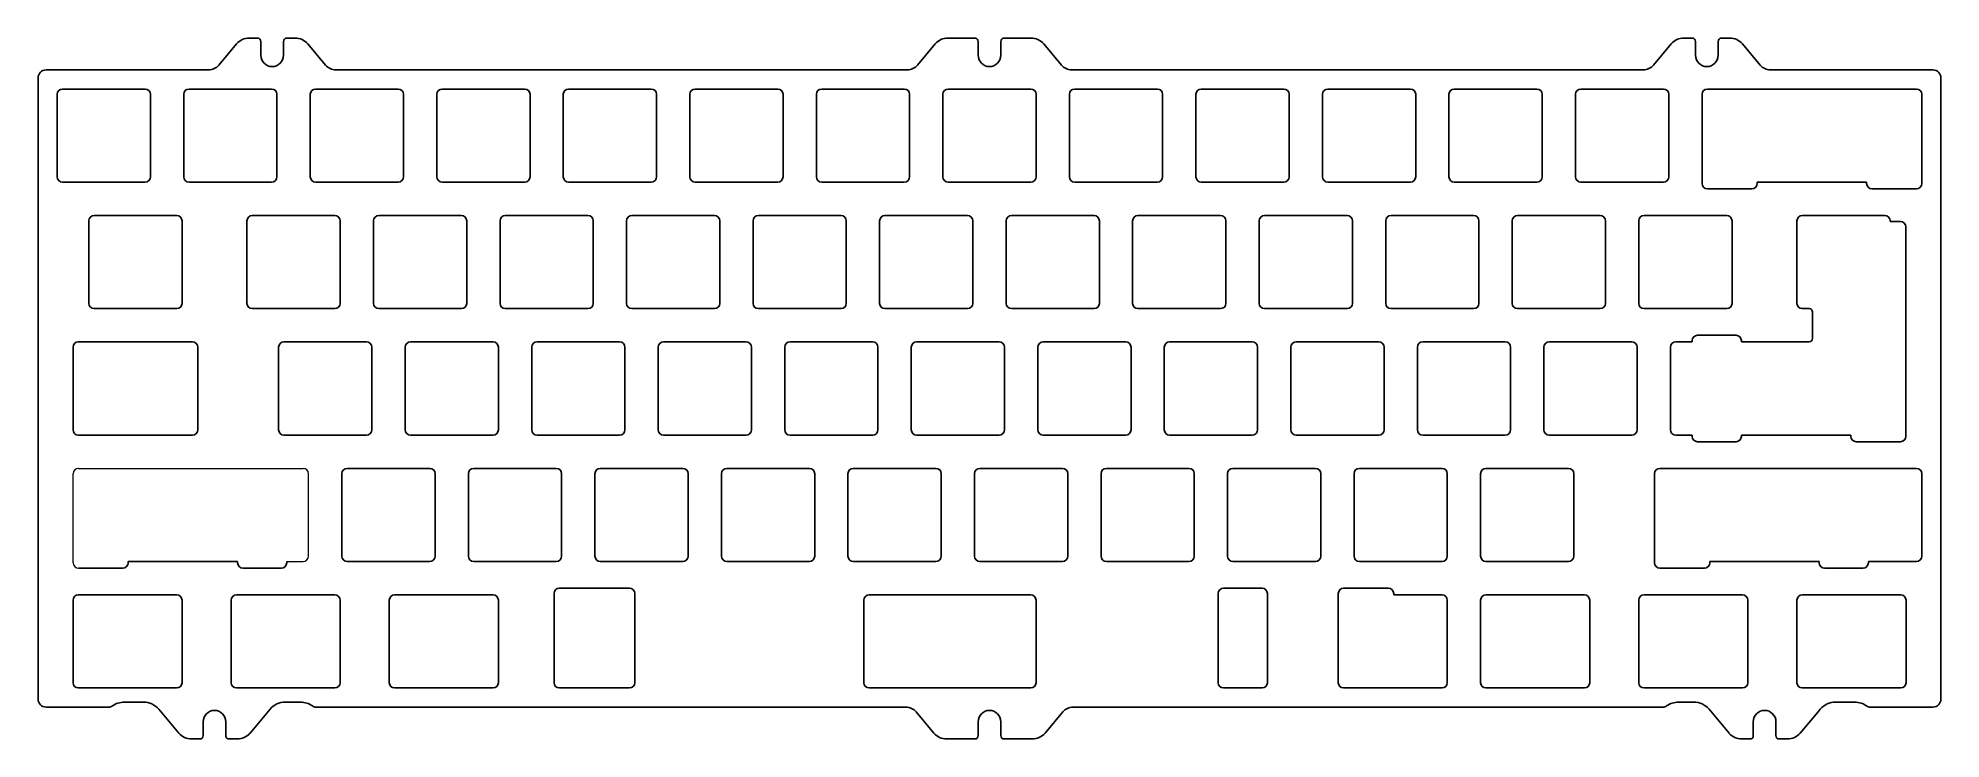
# Model space of a CAD drawing. Header units: millimetres. Extents: x 129 to 416, y 87 to 193.
import ezdxf

# ---------------------------------------------------------------- set-up
doc = ezdxf.new("R2010")
doc.units = ezdxf.units.MM

msp = doc.modelspace()

# ---------------------------------------------------------------- linework, layer by layer
at = {"color": 7, "linetype": 'Continuous', "lineweight": 25}
for p, q in [((159.04, 192.03), (156.36, 188.84)), ((162.7, 190.32), (162.7, 192.42)), ((166.1, 192.42), (166.1, 190.32)), ((172.44, 188.84), (169.76, 192.03)), ((264.24, 192.03), (261.56, 188.84)), ((270.7, 190.32), (270.7, 192.42)), ((274.1, 192.42), (274.1, 190.32)), ((283.24, 188.84), (280.56, 192.03)), ((375.04, 192.03), (372.36, 188.84)), ((378.7, 190.32), (378.7, 192.42)), ((382.1, 192.42), (382.1, 190.32)), ((388.44, 188.84), (385.76, 192.03)), ((129.15, 186.92), (129.15, 93.32)), ((154.83, 188.12), (130.35, 188.12)), ((414.45, 188.12), (389.97, 188.12)), ((415.65, 93.32), (415.65, 186.92)), ((130.35, 92.12), (139.77, 92.12)), ((145.03, 92.87), (142.15, 92.87)), ((147.33, 91.8), (150.34, 88.21)), ((161.06, 88.21), (164.07, 91.8)), ((168.65, 92.87), (166.37, 92.87)), ((171.03, 92.12), (259.83, 92.12)), ((284.97, 92.12), (373.77, 92.12)), ((378.43, 92.87), (376.15, 92.87)), ((383.74, 88.21), (380.73, 91.8)), ((397.47, 91.8), (397.14, 91.41)), ((402.65, 92.87), (399.77, 92.87)), ((405.03, 92.12), (414.45, 92.12)), ((154, 87.82), (154, 89.92)), ((157.4, 89.92), (157.4, 87.82)), ((261.36, 91.41), (264.04, 88.21)), ((270.7, 87.82), (270.7, 89.92)), ((274.1, 89.92), (274.1, 87.82)), ((280.76, 88.21), (283.44, 91.41)), ((387.4, 87.82), (387.4, 89.92)), ((390.8, 89.92), (390.8, 87.82)), ((394.46, 88.21), (397.14, 91.41))]:
    msp.add_line(p, q, dxfattribs=at)
for p, q in [((160.95, 192.92), (162.2, 192.92)), ((166.6, 192.92), (167.84, 192.92)), ((270.2, 192.92), (266.15, 192.92)), ((274.6, 192.92), (278.64, 192.92)), ((378.2, 192.92), (376.95, 192.92)), ((383.84, 192.92), (382.6, 192.92)), ((173.97, 188.12), (260.03, 188.12)), ((284.77, 188.12), (370.83, 188.12)), ((132.03, 184.44), (132.03, 172)), ((132.83, 185.24), (145.27, 185.24)), ((146.07, 184.44), (146.07, 172)), ((151.08, 184.44), (151.08, 172)), ((151.88, 185.24), (164.32, 185.24)), ((165.12, 184.44), (165.12, 172)), ((170.13, 184.44), (170.13, 172)), ((170.93, 185.24), (183.37, 185.24)), ((184.17, 184.44), (184.17, 172)), ((189.18, 184.44), (189.18, 172)), ((189.98, 185.24), (202.42, 185.24)), ((203.22, 184.44), (203.22, 172)), ((208.23, 184.44), (208.23, 172)), ((209.03, 185.24), (221.47, 185.24)), ((222.27, 184.44), (222.27, 172)), ((227.28, 184.44), (227.28, 172)), ((228.08, 185.24), (240.52, 185.24)), ((241.32, 184.44), (241.32, 172)), ((246.33, 184.44), (246.33, 172)), ((247.13, 185.24), (259.57, 185.24)), ((260.37, 184.44), (260.37, 172)), ((265.38, 184.44), (265.38, 172)), ((266.18, 185.24), (278.62, 185.24)), ((279.42, 184.44), (279.42, 172)), ((284.43, 184.44), (284.43, 172)), ((285.23, 185.24), (297.67, 185.24)), ((298.47, 184.44), (298.47, 172)), ((303.48, 184.44), (303.48, 172)), ((304.28, 185.24), (316.72, 185.24)), ((317.52, 184.44), (317.52, 172)), ((322.53, 184.44), (322.53, 172)), ((323.33, 185.24), (335.77, 185.24)), ((336.57, 184.44), (336.57, 172)), ((341.58, 184.44), (341.58, 172)), ((342.38, 185.24), (354.82, 185.24)), ((355.62, 184.44), (355.62, 172)), ((360.63, 184.44), (360.63, 172)), ((361.43, 185.24), (373.87, 185.24)), ((374.67, 184.44), (374.67, 172)), ((379.68, 184.44), (379.68, 171)), ((380.48, 185.24), (411.97, 185.24)), ((412.77, 184.44), (412.77, 171)), ((132.83, 171.2), (145.27, 171.2)), ((151.88, 171.2), (164.32, 171.2)), ((170.93, 171.2), (183.37, 171.2)), ((189.98, 171.2), (202.42, 171.2)), ((209.03, 171.2), (221.47, 171.2)), ((228.08, 171.2), (240.52, 171.2)), ((247.13, 171.2), (259.57, 171.2)), ((266.18, 171.2), (278.62, 171.2)), ((285.23, 171.2), (297.67, 171.2)), ((304.28, 171.2), (316.72, 171.2)), ((323.33, 171.2), (335.77, 171.2)), ((342.38, 171.2), (354.82, 171.2)), ((361.43, 171.2), (373.87, 171.2)), ((380.48, 170.2), (387.19, 170.2)), ((387.99, 171.2), (404.46, 171.2)), ((387.99, 171), (387.99, 171.2)), ((404.46, 171), (404.46, 171.2)), ((411.97, 170.2), (405.26, 170.2)), ((137.59, 166.19), (150.03, 166.19)), ((161.4, 166.19), (173.84, 166.19)), ((180.45, 166.19), (192.89, 166.19)), ((199.5, 166.19), (211.94, 166.19)), ((218.55, 166.19), (230.99, 166.19)), ((237.6, 166.19), (250.04, 166.19)), ((256.65, 166.19), (269.09, 166.19)), ((275.7, 166.19), (288.14, 166.19)), ((294.75, 166.19), (307.19, 166.19)), ((313.8, 166.19), (326.24, 166.19)), ((332.85, 166.19), (345.29, 166.19)), ((351.9, 166.19), (364.34, 166.19)), ((370.95, 166.19), (383.39, 166.19)), ((394.77, 166.19), (407.21, 166.19)), ((136.79, 165.39), (136.79, 152.95)), ((150.83, 165.39), (150.83, 152.95)), ((160.6, 165.39), (160.6, 152.95)), ((174.64, 165.39), (174.64, 152.95)), ((179.65, 165.39), (179.65, 152.95)), ((193.69, 165.39), (193.69, 152.95)), ((198.7, 165.39), (198.7, 152.95)), ((212.74, 165.39), (212.74, 152.95)), ((217.75, 165.39), (217.75, 152.95)), ((231.79, 165.39), (231.79, 152.95)), ((236.8, 165.39), (236.8, 152.95)), ((250.84, 165.39), (250.84, 152.95)), ((255.85, 165.39), (255.85, 152.95)), ((269.89, 165.39), (269.89, 152.95)), ((274.9, 165.39), (274.9, 152.95)), ((288.94, 165.39), (288.94, 152.95)), ((293.95, 165.39), (293.95, 152.95)), ((307.99, 165.39), (307.99, 152.95)), ((313, 165.39), (313, 152.95)), ((327.04, 165.39), (327.04, 152.95)), ((332.05, 165.39), (332.05, 152.95)), ((346.09, 165.39), (346.09, 152.95)), ((351.1, 165.39), (351.1, 152.95)), ((365.14, 165.39), (365.14, 152.95)), ((370.15, 165.39), (370.15, 152.95)), ((384.19, 165.39), (384.19, 152.95)), ((393.97, 165.39), (393.97, 152.95)), ((408.01, 165.39), (408.01, 165.28)), ((408.01, 165.28), (409.56, 165.28)), ((410.36, 132.9), (410.36, 164.48)), ((137.59, 152.15), (150.03, 152.15)), ((161.4, 152.15), (173.84, 152.15)), ((180.45, 152.15), (192.89, 152.15)), ((199.5, 152.15), (211.94, 152.15)), ((218.55, 152.15), (230.99, 152.15)), ((237.6, 152.15), (250.04, 152.15)), ((256.65, 152.15), (269.09, 152.15)), ((275.7, 152.15), (288.14, 152.15)), ((294.75, 152.15), (307.19, 152.15)), ((313.8, 152.15), (326.24, 152.15)), ((332.85, 152.15), (345.29, 152.15)), ((351.9, 152.15), (364.34, 152.15)), ((370.95, 152.15), (383.39, 152.15)), ((394.77, 152.15), (395.82, 152.15)), ((396.32, 151.65), (396.32, 147.64)), ((134.41, 146.34), (134.41, 133.9)), ((135.21, 147.14), (152.41, 147.14)), ((153.21, 146.34), (153.21, 133.9)), ((165.37, 146.34), (165.37, 133.9)), ((166.17, 147.14), (178.61, 147.14)), ((179.41, 146.34), (179.41, 133.9)), ((184.42, 146.34), (184.42, 133.9)), ((185.22, 147.14), (197.66, 147.14)), ((198.46, 146.34), (198.46, 133.9)), ((203.47, 146.34), (203.47, 133.9)), ((204.27, 147.14), (216.71, 147.14)), ((217.51, 146.34), (217.51, 133.9)), ((222.52, 146.34), (222.52, 133.9)), ((223.32, 147.14), (235.76, 147.14)), ((236.56, 146.34), (236.56, 133.9)), ((241.57, 146.34), (241.57, 133.9)), ((242.37, 147.14), (254.81, 147.14)), ((255.61, 146.34), (255.61, 133.9)), ((260.62, 146.34), (260.62, 133.9)), ((261.42, 147.14), (273.86, 147.14)), ((274.66, 146.34), (274.66, 133.9)), ((279.67, 146.34), (279.67, 133.9)), ((280.47, 147.14), (292.91, 147.14)), ((293.71, 146.34), (293.71, 133.9)), ((298.72, 146.34), (298.72, 133.9)), ((299.52, 147.14), (311.96, 147.14)), ((312.76, 146.34), (312.76, 133.9)), ((317.77, 146.34), (317.77, 133.9)), ((318.57, 147.14), (331.01, 147.14)), ((331.81, 146.34), (331.81, 133.9)), ((336.82, 146.34), (336.82, 133.9)), ((337.62, 147.14), (350.06, 147.14)), ((350.86, 146.34), (350.86, 133.9)), ((355.87, 146.34), (355.87, 133.9)), ((356.67, 147.14), (369.11, 147.14)), ((369.91, 146.34), (369.91, 133.9)), ((374.92, 146.34), (374.92, 133.9)), ((375.72, 147.14), (378.2, 147.14)), ((378.2, 147.34), (378.2, 147.14)), ((384.8, 148.14), (379, 148.14)), ((385.6, 147.34), (385.6, 147.14)), ((385.6, 147.14), (395.82, 147.14)), ((135.21, 133.1), (152.41, 133.1)), ((166.17, 133.1), (178.61, 133.1)), ((185.22, 133.1), (197.66, 133.1)), ((204.27, 133.1), (216.71, 133.1)), ((223.32, 133.1), (235.76, 133.1)), ((242.37, 133.1), (254.81, 133.1)), ((261.42, 133.1), (273.86, 133.1)), ((280.47, 133.1), (292.91, 133.1)), ((299.52, 133.1), (311.96, 133.1)), ((318.57, 133.1), (331.01, 133.1)), ((337.62, 133.1), (350.06, 133.1)), ((356.67, 133.1), (369.11, 133.1)), ((375.72, 133.1), (378.2, 133.1)), ((378.2, 132.9), (378.2, 133.1)), ((384.8, 132.1), (379, 132.1)), ((385.6, 133.1), (402.08, 133.1)), ((385.6, 132.9), (385.6, 133.1)), ((402.08, 132.9), (402.08, 133.1)), ((409.56, 132.1), (402.88, 132.1)), ((174.89, 127.29), (174.89, 114.85)), ((175.69, 128.09), (188.13, 128.09)), ((188.93, 127.29), (188.93, 114.85)), ((193.94, 127.29), (193.94, 114.85)), ((194.74, 128.09), (207.18, 128.09)), ((207.98, 127.29), (207.98, 114.85)), ((212.99, 127.29), (212.99, 114.85)), ((213.79, 128.09), (226.23, 128.09)), ((227.03, 127.29), (227.03, 114.85)), ((232.04, 127.29), (232.04, 114.85)), ((232.84, 128.09), (245.28, 128.09)), ((246.08, 127.29), (246.08, 114.85)), ((251.09, 127.29), (251.09, 114.85)), ((251.89, 128.09), (264.33, 128.09)), ((265.13, 127.29), (265.13, 114.85)), ((270.14, 127.29), (270.14, 114.85)), ((270.94, 128.09), (283.38, 128.09)), ((284.18, 127.29), (284.18, 114.85)), ((289.19, 127.29), (289.19, 114.85)), ((289.99, 128.09), (302.43, 128.09)), ((303.23, 127.29), (303.23, 114.85)), ((308.24, 127.29), (308.24, 114.85)), ((309.04, 128.09), (321.48, 128.09)), ((322.28, 127.29), (322.28, 114.85)), ((327.29, 127.29), (327.29, 114.85)), ((328.09, 128.09), (340.53, 128.09)), ((341.33, 127.29), (341.33, 114.85)), ((346.34, 127.29), (346.34, 114.85)), ((347.14, 128.09), (359.58, 128.09)), ((360.38, 127.29), (360.38, 114.85)), ((372.53, 127.29), (372.53, 113.85)), ((373.33, 128.09), (411.97, 128.09)), ((412.77, 127.29), (412.77, 114.85)), ((135.23, 113.05), (141.92, 113.05)), ((142.72, 113.85), (142.72, 114.05)), ((142.72, 114.05), (159.19, 114.05)), ((159.19, 113.85), (159.19, 114.05)), ((159.99, 113.05), (165.79, 113.05)), ((166.59, 113.85), (166.59, 114.05)), ((175.69, 114.05), (188.13, 114.05)), ((194.74, 114.05), (207.18, 114.05)), ((213.79, 114.05), (226.23, 114.05)), ((232.84, 114.05), (245.28, 114.05)), ((251.89, 114.05), (264.33, 114.05)), ((270.94, 114.05), (283.38, 114.05)), ((289.99, 114.05), (302.43, 114.05)), ((309.04, 114.05), (321.48, 114.05)), ((328.09, 114.05), (340.53, 114.05)), ((347.14, 114.05), (359.58, 114.05)), ((373.33, 113.05), (380.04, 113.05)), ((380.84, 114.05), (397.32, 114.05)), ((380.84, 113.85), (380.84, 114.05)), ((397.32, 113.85), (397.32, 114.05)), ((398.12, 113.05), (403.92, 113.05)), ((404.72, 114.05), (411.97, 114.05)), ((404.72, 113.85), (404.72, 114.05)), ((135.21, 109.04), (150.03, 109.04)), ((159.02, 109.04), (173.84, 109.04)), ((182.83, 109.04), (197.66, 109.04)), ((206.83, 109.24), (206.83, 95.8)), ((207.63, 110.04), (218.19, 110.04)), ((218.99, 109.24), (218.99, 95.8)), ((254.27, 109.04), (278.61, 109.04)), ((306.83, 109.24), (306.83, 95.8)), ((307.63, 110.04), (313.43, 110.04)), ((314.23, 109.24), (314.23, 95.8)), ((324.91, 109.24), (324.91, 95.8)), ((325.71, 110.04), (332.45, 110.04)), ((333.25, 109.24), (333.25, 109.04)), ((333.25, 109.04), (340.53, 109.04)), ((347.14, 109.04), (361.96, 109.04)), ((370.95, 109.04), (385.77, 109.04)), ((394.77, 109.04), (409.59, 109.04)), ((134.41, 108.24), (134.41, 95.8)), ((150.83, 108.24), (150.83, 95.8)), ((158.22, 108.24), (158.22, 95.8)), ((174.64, 108.24), (174.64, 95.8)), ((182.03, 108.24), (182.03, 95.8)), ((198.46, 108.24), (198.46, 95.8)), ((253.47, 108.24), (253.47, 95.8)), ((279.41, 108.24), (279.41, 95.8)), ((341.33, 108.24), (341.33, 95.8)), ((346.34, 108.24), (346.34, 95.8)), ((362.76, 108.24), (362.76, 95.8)), ((370.15, 108.24), (370.15, 95.8)), ((386.57, 108.24), (386.57, 95.8)), ((393.97, 108.24), (393.97, 95.8)), ((410.39, 108.24), (410.39, 95.8)), ((135.21, 95), (150.03, 95)), ((159.02, 95), (173.84, 95)), ((182.83, 95), (197.66, 95)), ((207.63, 95), (218.19, 95)), ((254.27, 95), (278.61, 95)), ((307.63, 95), (313.43, 95)), ((325.71, 95), (340.53, 95)), ((347.14, 95), (361.96, 95)), ((370.95, 95), (385.77, 95)), ((394.77, 95), (409.59, 95)), ((153.5, 87.32), (152.25, 87.32)), ((159.14, 87.32), (157.9, 87.32)), ((270.2, 87.32), (265.95, 87.32)), ((278.84, 87.32), (274.6, 87.32)), ((386.9, 87.32), (385.65, 87.32)), ((392.54, 87.32), (391.3, 87.32))]:
    msp.add_line(p, q)
at = {"color": 7, "linetype": 'Continuous', "lineweight": 15}
for p, q in [((134.43, 113.85), (134.43, 127.29)), ((135.23, 128.09), (169.06, 128.09)), ((169.86, 114.85), (169.86, 127.29)), ((166.59, 114.05), (169.06, 114.05))]:
    msp.add_line(p, q, dxfattribs=at)
for centre, radius, start, end in [((160.95, 190.42), 2.5, 90, 140), ((383.84, 190.42), 2.5, 40.0001, 90), ((132.83, 184.44), 0.8, 90, 180), ((145.27, 184.44), 0.8, 0, 90), ((151.88, 184.44), 0.8, 90, 180), ((164.32, 184.44), 0.8, 0, 90), ((170.93, 184.44), 0.8, 90, 180), ((183.37, 184.44), 0.8, 0, 90), ((189.98, 184.44), 0.8, 90, 180), ((202.42, 184.44), 0.8, 0, 90), ((209.03, 184.44), 0.8, 90, 180), ((221.47, 184.44), 0.8, 0, 90), ((228.08, 184.44), 0.8, 90, 180), ((240.52, 184.44), 0.8, 0, 90), ((247.13, 184.44), 0.8, 90, 180), ((259.57, 184.44), 0.8, 0, 90), ((266.18, 184.44), 0.8, 90, 180), ((278.62, 184.44), 0.8, 0, 90), ((285.23, 184.44), 0.8, 90, 180), ((297.67, 184.44), 0.8, 0, 90), ((304.28, 184.44), 0.8, 90, 180), ((316.72, 184.44), 0.8, 0, 90), ((323.33, 184.44), 0.8, 90, 180), ((335.77, 184.44), 0.8, 0, 90), ((342.38, 184.44), 0.8, 90, 180), ((354.82, 184.44), 0.8, 0, 90), ((361.43, 184.44), 0.8, 90, 180), ((373.87, 184.44), 0.8, 0, 90), ((380.48, 184.44), 0.8, 90, 180), ((411.97, 184.44), 0.8, 0, 90), ((132.83, 172), 0.8, 180, 270), ((145.27, 172), 0.8, 270, 0), ((151.88, 172), 0.8, 180, 270), ((164.32, 172), 0.8, 270, 0), ((170.93, 172), 0.8, 180, 270), ((183.37, 172), 0.8, 270, 0), ((189.98, 172), 0.8, 180, 270), ((202.42, 172), 0.8, 270, 0), ((209.03, 172), 0.8, 180, 270), ((221.47, 172), 0.8, 270, 0), ((228.08, 172), 0.8, 180, 270), ((240.52, 172), 0.8, 270, 0), ((247.13, 172), 0.8, 180, 270), ((259.57, 172), 0.8, 270, 0), ((266.18, 172), 0.8, 180, 270), ((278.62, 172), 0.8, 270, 0), ((285.23, 172), 0.8, 180, 270), ((297.67, 172), 0.8, 270, 0), ((304.28, 172), 0.8, 180, 270), ((316.72, 172), 0.8, 270, 0), ((323.33, 172), 0.8, 180, 270), ((335.77, 172), 0.8, 270, 0), ((342.38, 172), 0.8, 180, 270), ((354.82, 172), 0.8, 270, 0), ((361.43, 172), 0.8, 180, 270), ((373.87, 172), 0.8, 270, 0), ((380.48, 171), 0.8, 180, 270), ((387.19, 171), 0.8, 270, 0), ((405.26, 171), 0.8, 180, 270), ((411.97, 171), 0.8, 270, 0), ((137.59, 165.39), 0.8, 90, 180), ((150.03, 165.39), 0.8, 0, 90), ((161.4, 165.39), 0.8, 90, 180), ((173.84, 165.39), 0.8, 0, 90), ((180.45, 165.39), 0.8, 90, 180), ((192.89, 165.39), 0.8, 0, 90), ((199.5, 165.39), 0.8, 90, 180), ((211.94, 165.39), 0.8, 0, 90), ((218.55, 165.39), 0.8, 90, 180), ((230.99, 165.39), 0.8, 0, 90), ((237.6, 165.39), 0.8, 90, 180), ((250.04, 165.39), 0.8, 0, 90), ((256.65, 165.39), 0.8, 90, 180), ((269.09, 165.39), 0.8, 0, 90), ((275.7, 165.39), 0.8, 90, 180), ((288.14, 165.39), 0.8, 0, 90), ((294.75, 165.39), 0.8, 90, 180), ((307.19, 165.39), 0.8, 0, 90), ((313.8, 165.39), 0.8, 90, 180), ((326.24, 165.39), 0.8, 0, 90), ((332.85, 165.39), 0.8, 90, 180), ((345.29, 165.39), 0.8, 0, 90), ((351.9, 165.39), 0.8, 90, 180), ((364.34, 165.39), 0.8, 0, 90), ((370.95, 165.39), 0.8, 90, 180), ((383.39, 165.39), 0.8, 0, 90), ((394.77, 165.39), 0.8, 90, 180), ((407.21, 165.39), 0.8, 0, 90), ((409.56, 164.48), 0.8, 0, 90), ((137.59, 152.95), 0.8, 180, 270), ((150.03, 152.95), 0.8, 270, 0), ((161.4, 152.95), 0.8, 180, 270), ((173.84, 152.95), 0.8, 270, 0), ((180.45, 152.95), 0.8, 180, 270), ((192.89, 152.95), 0.8, 270, 0), ((199.5, 152.95), 0.8, 180, 270), ((211.94, 152.95), 0.8, 270, 0), ((218.55, 152.95), 0.8, 180, 270), ((230.99, 152.95), 0.8, 270, 0), ((237.6, 152.95), 0.8, 180, 270), ((250.04, 152.95), 0.8, 270, 0), ((256.65, 152.95), 0.8, 180, 270), ((269.09, 152.95), 0.8, 270, 0), ((275.7, 152.95), 0.8, 180, 270), ((288.14, 152.95), 0.8, 270, 0), ((294.75, 152.95), 0.8, 180, 270), ((307.19, 152.95), 0.8, 270, 0), ((313.8, 152.95), 0.8, 180, 270), ((326.24, 152.95), 0.8, 270, 0), ((332.85, 152.95), 0.8, 180, 270), ((345.29, 152.95), 0.8, 270, 0), ((351.9, 152.95), 0.8, 180, 270), ((364.34, 152.95), 0.8, 270, 0), ((370.95, 152.95), 0.8, 180, 270), ((383.39, 152.95), 0.8, 270, 0), ((394.77, 152.95), 0.8, 180, 270), ((395.82, 151.65), 0.5, 0, 90), ((135.21, 146.34), 0.8, 90, 180), ((152.41, 146.34), 0.8, 0, 90), ((166.17, 146.34), 0.8, 90, 180), ((178.61, 146.34), 0.8, 0, 90), ((185.22, 146.34), 0.8, 90, 180), ((197.66, 146.34), 0.8, 0, 90), ((204.27, 146.34), 0.8, 90, 180), ((216.71, 146.34), 0.8, 0, 90), ((223.32, 146.34), 0.8, 90, 180), ((235.76, 146.34), 0.8, 0, 90), ((242.37, 146.34), 0.8, 90, 180), ((254.81, 146.34), 0.8, 0, 90), ((261.42, 146.34), 0.8, 90, 180), ((273.86, 146.34), 0.8, 0, 90), ((280.47, 146.34), 0.8, 90, 180), ((292.91, 146.34), 0.8, 0, 90), ((299.52, 146.34), 0.8, 90, 180), ((311.96, 146.34), 0.8, 0, 90), ((318.57, 146.34), 0.8, 90, 180), ((331.01, 146.34), 0.8, 0, 90), ((337.62, 146.34), 0.8, 90, 180), ((350.06, 146.34), 0.8, 0, 90), ((356.67, 146.34), 0.8, 90, 180), ((369.11, 146.34), 0.8, 0, 90), ((375.72, 146.34), 0.8, 90, 180), ((379, 147.34), 0.8, 90, 180), ((384.8, 147.34), 0.8, 0, 90), ((395.82, 147.64), 0.5, 270, 0), ((135.21, 133.9), 0.8, 180, 270), ((152.41, 133.9), 0.8, 270, 0), ((166.17, 133.9), 0.8, 180, 270), ((178.61, 133.9), 0.8, 270, 0), ((185.22, 133.9), 0.8, 180, 270), ((197.66, 133.9), 0.8, 270, 0), ((204.27, 133.9), 0.8, 180, 270), ((216.71, 133.9), 0.8, 270, 0), ((223.32, 133.9), 0.8, 180, 270), ((235.76, 133.9), 0.8, 270, 0), ((242.37, 133.9), 0.8, 180, 270), ((254.81, 133.9), 0.8, 270, 0), ((261.42, 133.9), 0.8, 180, 270), ((273.86, 133.9), 0.8, 270, 0), ((280.47, 133.9), 0.8, 180, 270), ((292.91, 133.9), 0.8, 270, 0), ((299.52, 133.9), 0.8, 180, 270), ((311.96, 133.9), 0.8, 270, 0), ((318.57, 133.9), 0.8, 180, 270), ((331.01, 133.9), 0.8, 270, 0), ((337.62, 133.9), 0.8, 180, 270), ((350.06, 133.9), 0.8, 270, 0), ((356.67, 133.9), 0.8, 180, 270), ((369.11, 133.9), 0.8, 270, 0), ((375.72, 133.9), 0.8, 180, 270), ((379, 132.9), 0.8, 180, 270), ((384.8, 132.9), 0.8, 270, 0), ((402.88, 132.9), 0.8, 180, 270), ((409.56, 132.9), 0.8, 270, 0), ((175.69, 127.29), 0.8, 90, 180), ((188.13, 127.29), 0.8, 0, 90), ((194.74, 127.29), 0.8, 90, 180), ((207.18, 127.29), 0.8, 0, 90), ((213.79, 127.29), 0.8, 90, 180), ((226.23, 127.29), 0.8, 0, 90), ((232.84, 127.29), 0.8, 90, 180), ((245.28, 127.29), 0.8, 0, 90), ((251.89, 127.29), 0.8, 90, 180), ((264.33, 127.29), 0.8, 0, 90), ((270.94, 127.29), 0.8, 90, 180), ((283.38, 127.29), 0.8, 0, 90), ((289.99, 127.29), 0.8, 90, 180), ((302.43, 127.29), 0.8, 0, 90), ((309.04, 127.29), 0.8, 90, 180), ((321.48, 127.29), 0.8, 0, 90), ((328.09, 127.29), 0.8, 90, 180), ((340.53, 127.29), 0.8, 0, 90), ((347.14, 127.29), 0.8, 90, 180), ((359.58, 127.29), 0.8, 0, 90), ((373.33, 127.29), 0.8, 90, 180), ((411.97, 127.29), 0.8, 0, 90), ((175.69, 114.85), 0.8, 180, 270), ((188.13, 114.85), 0.8, 270, 0), ((194.74, 114.85), 0.8, 180, 270), ((207.18, 114.85), 0.8, 270, 0), ((213.79, 114.85), 0.8, 180, 270), ((226.23, 114.85), 0.8, 270, 0), ((232.84, 114.85), 0.8, 180, 270), ((245.28, 114.85), 0.8, 270, 0), ((251.89, 114.85), 0.8, 180, 270), ((264.33, 114.85), 0.8, 270, 0), ((270.94, 114.85), 0.8, 180, 270), ((283.38, 114.85), 0.8, 270, 0), ((289.99, 114.85), 0.8, 180, 270), ((302.43, 114.85), 0.8, 270, 0), ((309.04, 114.85), 0.8, 180, 270), ((321.48, 114.85), 0.8, 270, 0), ((328.09, 114.85), 0.8, 180, 270), ((340.53, 114.85), 0.8, 270, 0), ((347.14, 114.85), 0.8, 180, 270), ((359.58, 114.85), 0.8, 270, 0), ((411.97, 114.85), 0.8, 270, 0), ((141.92, 113.85), 0.8, 270, 0), ((159.99, 113.85), 0.8, 180, 270), ((165.79, 113.85), 0.8, 270, 0), ((373.33, 113.85), 0.8, 180, 270), ((380.04, 113.85), 0.8, 270, 0), ((398.12, 113.85), 0.8, 180, 270), ((403.92, 113.85), 0.8, 270, 0), ((135.21, 108.24), 0.8, 90, 180), ((150.03, 108.24), 0.8, 0, 90), ((159.02, 108.24), 0.8, 90, 180), ((173.84, 108.24), 0.8, 0, 90), ((182.83, 108.24), 0.8, 90, 180), ((197.66, 108.24), 0.8, 0, 90), ((207.63, 109.24), 0.8, 90, 180), ((218.19, 109.24), 0.8, 0, 90), ((254.27, 108.24), 0.8, 90, 180), ((278.61, 108.24), 0.8, 0, 90), ((307.63, 109.24), 0.8, 90, 180), ((313.43, 109.24), 0.8, 0, 90), ((325.71, 109.24), 0.8, 90, 180), ((332.45, 109.24), 0.8, 0, 90), ((340.53, 108.24), 0.8, 0, 90), ((347.14, 108.24), 0.8, 90, 180), ((361.96, 108.24), 0.8, 0, 90), ((370.95, 108.24), 0.8, 90, 180), ((385.77, 108.24), 0.8, 0, 90), ((394.77, 108.24), 0.8, 90, 180), ((409.59, 108.24), 0.8, 0, 90), ((135.21, 95.8), 0.8, 180, 270), ((150.03, 95.8), 0.8, 270, 0), ((159.02, 95.8), 0.8, 180, 270), ((173.84, 95.8), 0.8, 270, 0), ((182.83, 95.8), 0.8, 180, 270), ((197.66, 95.8), 0.8, 270, 0), ((207.63, 95.8), 0.8, 180, 270), ((218.19, 95.8), 0.8, 270, 0), ((254.27, 95.8), 0.8, 180, 270), ((278.61, 95.8), 0.8, 270, 0), ((307.63, 95.8), 0.8, 180, 270), ((313.43, 95.8), 0.8, 270, 0), ((325.71, 95.8), 0.8, 180, 270), ((340.53, 95.8), 0.8, 270, 0), ((347.14, 95.8), 0.8, 180, 270), ((361.96, 95.8), 0.8, 270, 0), ((370.95, 95.8), 0.8, 180, 270), ((385.77, 95.8), 0.8, 270, 0), ((394.77, 95.8), 0.8, 180, 270), ((409.59, 95.8), 0.8, 270, 0), ((385.65, 89.82), 2.5, 219.9999, 270)]:
    msp.add_arc(centre, radius, start, end)
at = {"color": 7, "linetype": 'Continuous', "lineweight": 25}
for centre, radius, start, end in [((162.2, 192.42), 0.5, 0, 90), ((166.6, 192.42), 0.5, 90, 180), ((270.2, 192.42), 0.5, 0, 90), ((274.6, 192.42), 0.5, 90, 180), ((378.2, 192.42), 0.5, 0, 90), ((382.6, 192.42), 0.5, 90, 180), ((164.4, 190.32), 1.7, 180, 0), ((272.4, 190.32), 1.7, 180, 0), ((380.4, 190.32), 1.7, 180, 0), ((130.35, 186.92), 1.2, 90, 180), ((154.83, 190.12), 2, 270, 320), ((173.97, 190.12), 2, 220, 270), ((260.03, 190.12), 2, 270, 320), ((284.77, 190.12), 2, 220, 270), ((370.83, 190.12), 2, 270, 320), ((389.97, 190.12), 2, 220, 270), ((414.45, 186.92), 1.2, 0, 90), ((130.35, 93.32), 1.2, 180, 270), ((139.77, 93.12), 1, 270, 304.9875), ((142.15, 89.72), 3.15, 90, 124.9875), ((145.03, 89.87), 3, 40, 90), ((166.37, 89.87), 3, 90, 140), ((168.65, 89.72), 3.15, 55.0125, 90), ((171.03, 93.12), 1, 235.0125, 270), ((259.83, 90.12), 2, 40, 90), ((284.97, 90.12), 2, 90, 140), ((373.77, 93.12), 1, 270, 304.9875), ((376.15, 89.72), 3.15, 90, 124.9875), ((378.43, 89.87), 3, 40, 90), ((399.77, 89.87), 3, 90, 140), ((402.65, 89.72), 3.15, 55.0125, 90), ((405.03, 93.12), 1, 235.0125, 270), ((414.45, 93.32), 1.2, 270, 0), ((155.7, 89.92), 1.7, 360, 180), ((272.4, 89.92), 1.7, 360, 180), ((389.1, 89.92), 1.7, 360, 180), ((398.67, 90.12), 2, 139.7813, 140), ((153.5, 87.82), 0.5, 270, 0), ((157.9, 87.82), 0.5, 180, 270), ((270.2, 87.82), 0.5, 270, 0), ((274.6, 87.82), 0.5, 180, 270), ((386.9, 87.82), 0.5, 270, 0), ((391.3, 87.82), 0.5, 180, 270)]:
    msp.add_arc(centre, radius, start, end, dxfattribs=at)
at = {"lineweight": 25}
for centre, start, end in [((167.84, 190.42), 40, 90), ((266.15, 190.42), 90, 140), ((278.64, 190.42), 39.9999, 90), ((376.95, 190.42), 90, 139.9999), ((152.25, 89.82), 220.0001, 270), ((159.14, 89.82), 270, 320), ((265.95, 89.82), 220.0001, 270), ((278.84, 89.82), 270, 319.9999), ((392.54, 89.82), 270, 319.9999)]:
    msp.add_arc(centre, 2.5, start, end, dxfattribs=at)
at = {"color": 7, "linetype": 'Continuous', "lineweight": 15}
for centre, start, end in [((135.23, 127.29), 90, 180), ((169.06, 127.29), 0, 90), ((169.06, 114.85), 270, 0)]:
    msp.add_arc(centre, 0.8, start, end, dxfattribs=at)
at = {"lineweight": 15}
msp.add_arc((135.23, 113.85), 0.8, 180, 270, dxfattribs=at)

doc.saveas('drawing.dxf')
